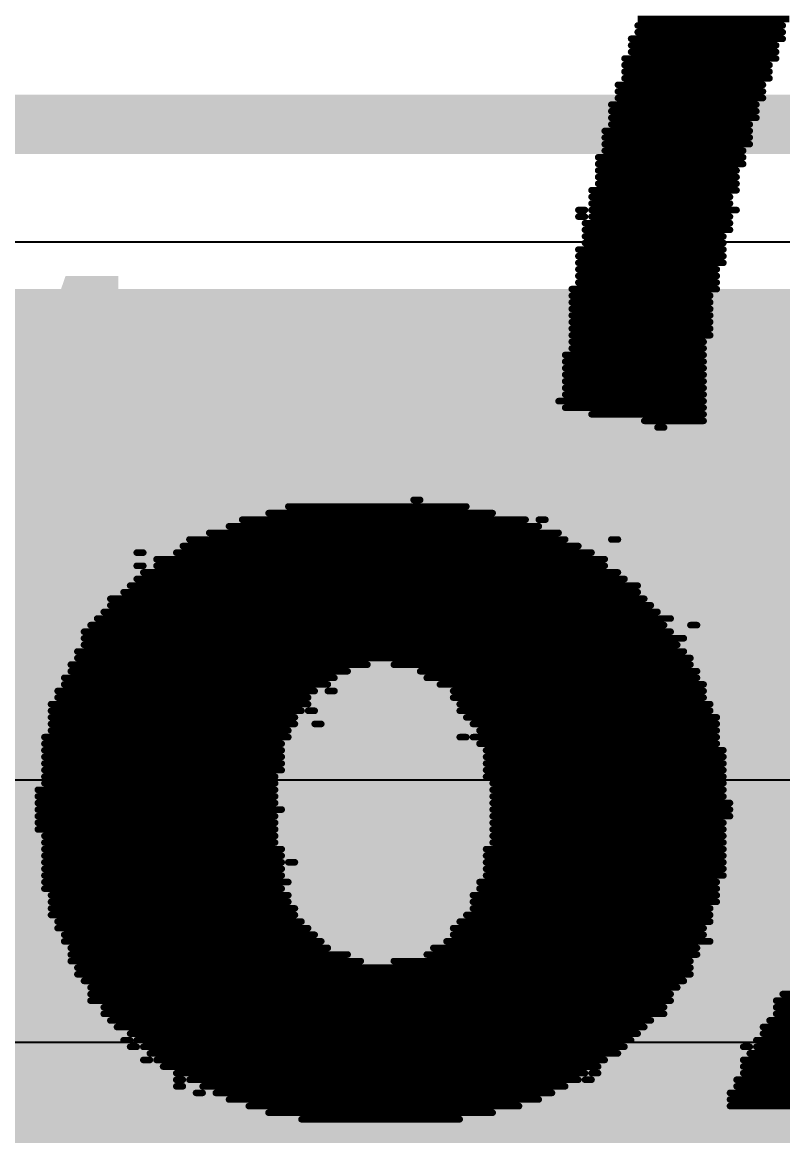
# Model space of a CAD drawing. Header units: millimetres. Extents: x -0.34 to 3.69, y -0.26 to 2.67.
# Drawn here: x 1.2666 to 1.382, y 0.1435 to 0.3125 of the extents above; entities that cross this region are included whole.
import ezdxf

# ---------------------------------------------------------------- set-up
doc = ezdxf.new("R2010")
doc.units = ezdxf.units.MM
doc.header["$MEASUREMENT"] = 0
for name, color, linetype in [('BottomLayer', 5, 'Continuous'), ('BottomOverlay', 54, 'Continuous'), ('TopLayer', 1, 'Continuous'), ('TopOverlay', 2, 'Continuous'), ('TopPaste', 8, 'Continuous'), ('TopSolder', 216, 'Continuous')]:
    doc.layers.add(name, color=color, linetype=linetype)
doc.styles.add('Agency FB', font='', dxfattribs={"height": 0.2})
doc.styles.get('Agency FB').set_extended_font_data('Agency FB')

# ---------------------------------------------------------------- blocks, each defined once
blk = doc.blocks.new('LDL1117S33R_12')
at = {"layer": 'TopLayer'}
blk.add_hatch(color=1, dxfattribs=at).paths.add_polyline_path([(-0.07087, 0.15754), (0.07087, 0.15754), (0.07087, 0.0788), (-0.07087, 0.0788)])
at = {"layer": 'TopPaste'}
blk.add_hatch(color=8, dxfattribs=at).paths.add_polyline_path([(-0.07087, 0.15754), (0.07087, 0.15754), (0.07087, 0.0788), (-0.07087, 0.0788)])
at = {"layer": 'TopSolder'}
blk.add_hatch(color=216, dxfattribs=at).paths.add_polyline_path([(-0.07487, 0.16154), (0.07487, 0.16154), (0.07487, 0.0748), (-0.07487, 0.0748)])
at = {"layer": 'TopOverlay', "const_width": 0.005}
blk.add_lwpolyline([(-0.12855, 0.07283), (0.13045, 0.07283)], dxfattribs=at)

msp = doc.modelspace()

# ---------------------------------------------------------------- hatches: boundary and pattern name
at = {"layer": 'TopLayer'}
msp.add_hatch(color=1, dxfattribs=at).paths.add_polyline_path([(1.16129, 0.097), (1.445, 0.097), (1.445, 0.272), (1.16129, 0.272)])

# ---------------------------------------------------------------- linework, layer by layer
at = {"layer": 'BottomLayer'}
for p, q in [((1.50356, 0.19745), (1.01866, 0.19745)), ((1.01043, 0.15769), (1.50356, 0.15769))]:
    msp.add_line(p, q, dxfattribs=at)
at = {"layer": 'BottomLayer', "const_width": 0.025}
msp.add_lwpolyline([(1.01043, 0.17757), (1.515, 0.17757)], dxfattribs=at)
at = {"layer": 'BottomOverlay', "const_width": 0.001}
for points in [[(1.36, 0.313), (1.383, 0.313)], [(1.36, 0.312), (1.382, 0.312)], [(1.36, 0.311), (1.382, 0.311)], [(1.359, 0.31), (1.382, 0.31)], [(1.359, 0.309), (1.381, 0.309)], [(1.359, 0.308), (1.381, 0.308)], [(1.358, 0.307), (1.381, 0.307)], [(1.358, 0.306), (1.38, 0.306)], [(1.358, 0.305), (1.38, 0.305)], [(1.358, 0.304), (1.38, 0.304)], [(1.357, 0.303), (1.379, 0.303)], [(1.357, 0.302), (1.379, 0.302)], [(1.357, 0.301), (1.379, 0.301)], [(1.356, 0.3), (1.378, 0.3)], [(1.356, 0.299), (1.378, 0.299)], [(1.356, 0.298), (1.378, 0.298)], [(1.356, 0.297), (1.377, 0.297)], [(1.355, 0.296), (1.377, 0.296)], [(1.355, 0.295), (1.377, 0.295)], [(1.355, 0.294), (1.377, 0.294)], [(1.354, 0.292), (1.376, 0.292)], [(1.355, 0.293), (1.376, 0.293)], [(1.354, 0.291), (1.376, 0.291)], [(1.354, 0.29), (1.375, 0.29)], [(1.354, 0.289), (1.375, 0.289)], [(1.353, 0.287), (1.375, 0.287)], [(1.354, 0.288), (1.375, 0.288)], [(1.353, 0.286), (1.374, 0.286)], [(1.351, 0.284), (1.352, 0.284)], [(1.353, 0.285), (1.374, 0.285)], [(1.353, 0.284), (1.375, 0.284)], [(1.351, 0.283), (1.352, 0.283)], [(1.352, 0.282), (1.374, 0.282)], [(1.353, 0.283), (1.374, 0.283)], [(1.352, 0.281), (1.374, 0.281)], [(1.352, 0.28), (1.373, 0.28)], [(1.352, 0.279), (1.373, 0.279)], [(1.351, 0.278), (1.373, 0.278)], [(1.351, 0.277), (1.373, 0.277)], [(1.351, 0.276), (1.373, 0.276)], [(1.351, 0.275), (1.372, 0.275)], [(1.351, 0.274), (1.372, 0.274)], [(1.35, 0.272), (1.372, 0.272)], [(1.351, 0.273), (1.372, 0.273)], [(1.35, 0.271), (1.371, 0.271)], [(1.35, 0.27), (1.371, 0.27)], [(1.35, 0.269), (1.371, 0.269)], [(1.35, 0.268), (1.371, 0.268)], [(1.35, 0.267), (1.371, 0.267)], [(1.35, 0.266), (1.371, 0.266)], [(1.35, 0.265), (1.371, 0.265)], [(1.35, 0.264), (1.37, 0.264)], [(1.349, 0.262), (1.37, 0.262)], [(1.35, 0.263), (1.37, 0.263)], [(1.349, 0.261), (1.37, 0.261)], [(1.349, 0.26), (1.37, 0.26)], [(1.349, 0.259), (1.37, 0.259)], [(1.349, 0.258), (1.37, 0.258)], [(1.349, 0.257), (1.37, 0.257)], [(1.348, 0.255), (1.37, 0.255)], [(1.349, 0.256), (1.37, 0.256)], [(1.349, 0.254), (1.37, 0.254)], [(1.353, 0.253), (1.37, 0.253)], [(1.361, 0.252), (1.37, 0.252)], [(1.363, 0.251), (1.364, 0.251)], [(1.326, 0.24), (1.327, 0.24)], [(1.304, 0.238), (1.338, 0.238)], [(1.307, 0.239), (1.334, 0.239)], [(1.3, 0.237), (1.343, 0.237)], [(1.345, 0.237), (1.346, 0.237)], [(1.295, 0.235), (1.348, 0.235)], [(1.298, 0.236), (1.345, 0.236)], [(1.291, 0.233), (1.351, 0.233)], [(1.292, 0.234), (1.349, 0.234)], [(1.356, 0.234), (1.357, 0.234)], [(1.284, 0.232), (1.285, 0.232)], [(1.29, 0.232), (1.353, 0.232)], [(1.284, 0.23), (1.285, 0.23)], [(1.287, 0.231), (1.355, 0.231)], [(1.287, 0.23), (1.355, 0.23)], [(1.284, 0.228), (1.358, 0.228)], [(1.285, 0.229), (1.357, 0.229)], [(1.282, 0.226), (1.36, 0.226)], [(1.283, 0.227), (1.36, 0.227)], [(1.28, 0.225), (1.361, 0.225)], [(1.279, 0.223), (1.363, 0.223)], [(1.28, 0.224), (1.362, 0.224)], [(1.277, 0.221), (1.364, 0.221)], [(1.278, 0.222), (1.365, 0.222)], [(1.368, 0.221), (1.369, 0.221)], [(1.276, 0.22), (1.365, 0.22)], [(1.276, 0.219), (1.367, 0.219)], [(1.276, 0.218), (1.366, 0.218)], [(1.275, 0.217), (1.367, 0.217)], [(1.275, 0.216), (1.368, 0.216)], [(1.274, 0.215), (1.319, 0.215)], [(1.323, 0.215), (1.368, 0.215)], [(1.273, 0.213), (1.314, 0.213)], [(1.274, 0.214), (1.316, 0.214)], [(1.327, 0.214), (1.369, 0.214)], [(1.328, 0.213), (1.369, 0.213)], [(1.272, 0.211), (1.311, 0.211)], [(1.273, 0.212), (1.313, 0.212)], [(1.313, 0.211), (1.314, 0.211)], [(1.33, 0.212), (1.37, 0.212)], [(1.332, 0.211), (1.37, 0.211)], [(1.272, 0.21), (1.31, 0.21)], [(1.332, 0.21), (1.37, 0.21)], [(1.271, 0.209), (1.31, 0.209)], [(1.271, 0.208), (1.309, 0.208)], [(1.31, 0.208), (1.311, 0.208)], [(1.333, 0.209), (1.371, 0.209)], [(1.333, 0.208), (1.371, 0.208)], [(1.271, 0.207), (1.308, 0.207)], [(1.271, 0.206), (1.308, 0.206)], [(1.311, 0.206), (1.312, 0.206)], [(1.334, 0.207), (1.372, 0.207)], [(1.335, 0.206), (1.372, 0.206)], [(1.27, 0.204), (1.307, 0.204)], [(1.271, 0.205), (1.307, 0.205)], [(1.333, 0.204), (1.334, 0.204)], [(1.335, 0.204), (1.372, 0.204)], [(1.336, 0.205), (1.372, 0.205)], [(1.27, 0.203), (1.306, 0.203)], [(1.336, 0.203), (1.372, 0.203)], [(1.27, 0.202), (1.306, 0.202)], [(1.27, 0.201), (1.306, 0.201)], [(1.337, 0.202), (1.373, 0.202)], [(1.337, 0.201), (1.373, 0.201)], [(1.27, 0.2), (1.306, 0.2)], [(1.27, 0.199), (1.306, 0.199)], [(1.337, 0.2), (1.373, 0.2)], [(1.337, 0.199), (1.373, 0.199)], [(1.27, 0.198), (1.305, 0.198)], [(1.337, 0.198), (1.373, 0.198)], [(1.269, 0.196), (1.305, 0.196)], [(1.27, 0.197), (1.305, 0.197)], [(1.338, 0.197), (1.373, 0.197)], [(1.338, 0.196), (1.373, 0.196)], [(1.269, 0.195), (1.305, 0.195)], [(1.269, 0.194), (1.305, 0.194)], [(1.338, 0.195), (1.373, 0.195)], [(1.338, 0.194), (1.374, 0.194)], [(1.269, 0.193), (1.306, 0.193)], [(1.338, 0.193), (1.374, 0.193)], [(1.269, 0.192), (1.305, 0.192)], [(1.269, 0.191), (1.305, 0.191)], [(1.338, 0.192), (1.374, 0.192)], [(1.338, 0.191), (1.373, 0.191)], [(1.269, 0.19), (1.305, 0.19)], [(1.27, 0.189), (1.305, 0.189)], [(1.338, 0.19), (1.373, 0.19)], [(1.338, 0.189), (1.373, 0.189)], [(1.27, 0.188), (1.305, 0.188)], [(1.338, 0.188), (1.373, 0.188)], [(1.27, 0.187), (1.306, 0.187)], [(1.27, 0.186), (1.306, 0.186)], [(1.337, 0.187), (1.373, 0.187)], [(1.337, 0.186), (1.373, 0.186)], [(1.27, 0.185), (1.306, 0.185)], [(1.27, 0.184), (1.306, 0.184)], [(1.307, 0.185), (1.308, 0.185)], [(1.337, 0.185), (1.373, 0.185)], [(1.337, 0.184), (1.373, 0.184)], [(1.27, 0.183), (1.306, 0.183)], [(1.337, 0.183), (1.373, 0.183)], [(1.27, 0.182), (1.307, 0.182)], [(1.27, 0.181), (1.306, 0.181)], [(1.336, 0.182), (1.372, 0.182)], [(1.336, 0.181), (1.372, 0.181)], [(1.271, 0.18), (1.307, 0.18)], [(1.271, 0.179), (1.307, 0.179)], [(1.335, 0.18), (1.372, 0.18)], [(1.335, 0.179), (1.372, 0.179)], [(1.271, 0.178), (1.308, 0.178)], [(1.271, 0.177), (1.308, 0.177)], [(1.334, 0.177), (1.371, 0.177)], [(1.335, 0.178), (1.371, 0.178)], [(1.272, 0.176), (1.309, 0.176)], [(1.333, 0.176), (1.371, 0.176)], [(1.272, 0.175), (1.31, 0.175)], [(1.273, 0.174), (1.311, 0.174)], [(1.332, 0.175), (1.37, 0.175)], [(1.332, 0.174), (1.37, 0.174)], [(1.273, 0.173), (1.312, 0.173)], [(1.274, 0.172), (1.313, 0.172)], [(1.329, 0.172), (1.369, 0.172)], [(1.331, 0.173), (1.371, 0.173)], [(1.274, 0.171), (1.316, 0.171)], [(1.328, 0.171), (1.369, 0.171)], [(1.274, 0.17), (1.318, 0.17)], [(1.275, 0.169), (1.368, 0.169)], [(1.323, 0.17), (1.368, 0.17)], [(1.275, 0.168), (1.368, 0.168)], [(1.276, 0.167), (1.367, 0.167)], [(1.277, 0.166), (1.366, 0.166)], [(1.277, 0.165), (1.365, 0.165)], [(1.277, 0.164), (1.365, 0.164)], [(1.381, 0.164), (1.427, 0.164)], [(1.382, 0.165), (1.427, 0.165)], [(1.279, 0.163), (1.364, 0.163)], [(1.279, 0.162), (1.364, 0.162)], [(1.381, 0.163), (1.426, 0.163)], [(1.381, 0.162), (1.426, 0.162)], [(1.28, 0.161), (1.362, 0.161)], [(1.38, 0.161), (1.425, 0.161)], [(1.281, 0.16), (1.361, 0.16)], [(1.283, 0.159), (1.36, 0.159)], [(1.379, 0.16), (1.425, 0.16)], [(1.379, 0.159), (1.424, 0.159)], [(1.282, 0.158), (1.283, 0.158)], [(1.283, 0.157), (1.284, 0.157)], [(1.284, 0.158), (1.359, 0.158)], [(1.285, 0.157), (1.358, 0.157)], [(1.376, 0.157), (1.377, 0.157)], [(1.378, 0.158), (1.424, 0.158)], [(1.378, 0.157), (1.423, 0.157)], [(1.285, 0.155), (1.286, 0.155)], [(1.286, 0.156), (1.357, 0.156)], [(1.287, 0.155), (1.355, 0.155)], [(1.376, 0.155), (1.423, 0.155)], [(1.377, 0.156), (1.422, 0.156)], [(1.288, 0.154), (1.354, 0.154)], [(1.376, 0.154), (1.421, 0.154)], [(1.29, 0.153), (1.352, 0.153)], [(1.29, 0.152), (1.291, 0.152)], [(1.292, 0.152), (1.351, 0.152)], [(1.352, 0.152), (1.353, 0.152)], [(1.353, 0.153), (1.354, 0.153)], [(1.375, 0.152), (1.42, 0.152)], [(1.376, 0.153), (1.421, 0.153)], [(1.29, 0.151), (1.291, 0.151)], [(1.293, 0.15), (1.294, 0.15)], [(1.294, 0.151), (1.349, 0.151)], [(1.296, 0.15), (1.347, 0.15)], [(1.374, 0.15), (1.419, 0.15)], [(1.375, 0.151), (1.421, 0.151)], [(1.298, 0.149), (1.345, 0.149)], [(1.374, 0.149), (1.419, 0.149)], [(1.301, 0.148), (1.342, 0.148)], [(1.304, 0.147), (1.338, 0.147)], [(1.374, 0.148), (1.418, 0.148)], [(1.309, 0.146), (1.333, 0.146)]]:
    msp.add_lwpolyline(points, dxfattribs=at)
at = {"layer": 'BottomOverlay', "const_width": 0.0005}
for points in [[(1.35975, 0.312, 1), (1.36025, 0.312, 1)], [(1.35975, 0.311, 1), (1.36025, 0.311, 1)], [(1.38175, 0.312, 1), (1.38225, 0.312, 1)], [(1.38175, 0.311, 1), (1.38225, 0.311, 1)], [(1.35875, 0.31, 1), (1.35925, 0.31, 1)], [(1.35875, 0.309, 1), (1.35925, 0.309, 1)], [(1.38075, 0.309, 1), (1.38125, 0.309, 1)], [(1.38175, 0.31, 1), (1.38225, 0.31, 1)], [(1.35875, 0.308, 1), (1.35925, 0.308, 1)], [(1.38075, 0.308, 1), (1.38125, 0.308, 1)], [(1.35775, 0.307, 1), (1.35825, 0.307, 1)], [(1.35775, 0.306, 1), (1.35825, 0.306, 1)], [(1.37975, 0.306, 1), (1.38025, 0.306, 1)], [(1.38075, 0.307, 1), (1.38125, 0.307, 1)], [(1.35775, 0.305, 1), (1.35825, 0.305, 1)], [(1.35775, 0.304, 1), (1.35825, 0.304, 1)], [(1.37975, 0.305, 1), (1.38025, 0.305, 1)], [(1.37975, 0.304, 1), (1.38025, 0.304, 1)], [(1.35675, 0.303, 1), (1.35725, 0.303, 1)], [(1.37875, 0.303, 1), (1.37925, 0.303, 1)], [(1.35675, 0.302, 1), (1.35725, 0.302, 1)], [(1.35675, 0.301, 1), (1.35725, 0.301, 1)], [(1.37875, 0.302, 1), (1.37925, 0.302, 1)], [(1.37875, 0.301, 1), (1.37925, 0.301, 1)], [(1.35575, 0.3, 1), (1.35625, 0.3, 1)], [(1.35575, 0.299, 1), (1.35625, 0.299, 1)], [(1.37775, 0.3, 1), (1.37825, 0.3, 1)], [(1.37775, 0.299, 1), (1.37825, 0.299, 1)], [(1.35575, 0.298, 1), (1.35625, 0.298, 1)], [(1.35575, 0.297, 1), (1.35625, 0.297, 1)], [(1.37675, 0.297, 1), (1.37725, 0.297, 1)], [(1.37775, 0.298, 1), (1.37825, 0.298, 1)], [(1.35475, 0.296, 1), (1.35525, 0.296, 1)], [(1.37675, 0.296, 1), (1.37725, 0.296, 1)], [(1.35475, 0.295, 1), (1.35525, 0.295, 1)], [(1.35475, 0.294, 1), (1.35525, 0.294, 1)], [(1.37675, 0.295, 1), (1.37725, 0.295, 1)], [(1.37675, 0.294, 1), (1.37725, 0.294, 1)], [(1.35375, 0.292, 1), (1.35425, 0.292, 1)], [(1.35475, 0.293, 1), (1.35525, 0.293, 1)], [(1.37575, 0.293, 1), (1.37625, 0.293, 1)], [(1.37575, 0.292, 1), (1.37625, 0.292, 1)], [(1.35375, 0.291, 1), (1.35425, 0.291, 1)], [(1.37575, 0.291, 1), (1.37625, 0.291, 1)], [(1.35375, 0.29, 1), (1.35425, 0.29, 1)], [(1.35375, 0.289, 1), (1.35425, 0.289, 1)], [(1.37475, 0.29, 1), (1.37525, 0.29, 1)], [(1.37475, 0.289, 1), (1.37525, 0.289, 1)], [(1.35275, 0.287, 1), (1.35325, 0.287, 1)], [(1.35375, 0.288, 1), (1.35425, 0.288, 1)], [(1.37475, 0.288, 1), (1.37525, 0.288, 1)], [(1.37475, 0.287, 1), (1.37525, 0.287, 1)], [(1.35275, 0.286, 1), (1.35325, 0.286, 1)], [(1.37375, 0.286, 1), (1.37425, 0.286, 1)], [(1.35075, 0.284, 1), (1.35125, 0.284, 1)], [(1.35175, 0.284, 1), (1.35225, 0.284, 1)], [(1.35275, 0.285, 1), (1.35325, 0.285, 1)], [(1.35275, 0.284, 1), (1.35325, 0.284, 1)], [(1.37375, 0.285, 1), (1.37425, 0.285, 1)], [(1.37475, 0.284, 1), (1.37525, 0.284, 1)], [(1.35075, 0.283, 1), (1.35125, 0.283, 1)], [(1.35175, 0.283, 1), (1.35225, 0.283, 1)], [(1.35175, 0.282, 1), (1.35225, 0.282, 1)], [(1.35275, 0.283, 1), (1.35325, 0.283, 1)], [(1.37375, 0.283, 1), (1.37425, 0.283, 1)], [(1.37375, 0.282, 1), (1.37425, 0.282, 1)], [(1.35175, 0.281, 1), (1.35225, 0.281, 1)], [(1.37375, 0.281, 1), (1.37425, 0.281, 1)], [(1.35175, 0.28, 1), (1.35225, 0.28, 1)], [(1.35175, 0.279, 1), (1.35225, 0.279, 1)], [(1.37275, 0.28, 1), (1.37325, 0.28, 1)], [(1.37275, 0.279, 1), (1.37325, 0.279, 1)], [(1.35075, 0.278, 1), (1.35125, 0.278, 1)], [(1.35075, 0.277, 1), (1.35125, 0.277, 1)], [(1.37275, 0.278, 1), (1.37325, 0.278, 1)], [(1.37275, 0.277, 1), (1.37325, 0.277, 1)], [(1.35075, 0.276, 1), (1.35125, 0.276, 1)], [(1.35075, 0.275, 1), (1.35125, 0.275, 1)], [(1.37175, 0.275, 1), (1.37225, 0.275, 1)], [(1.37275, 0.276, 1), (1.37325, 0.276, 1)], [(1.35075, 0.274, 1), (1.35125, 0.274, 1)], [(1.37175, 0.274, 1), (1.37225, 0.274, 1)], [(1.34975, 0.272, 1), (1.35025, 0.272, 1)], [(1.35075, 0.273, 1), (1.35125, 0.273, 1)], [(1.37175, 0.273, 1), (1.37225, 0.273, 1)], [(1.37175, 0.272, 1), (1.37225, 0.272, 1)], [(1.34975, 0.271, 1), (1.35025, 0.271, 1)], [(1.34975, 0.27, 1), (1.35025, 0.27, 1)], [(1.37075, 0.271, 1), (1.37125, 0.271, 1)], [(1.37075, 0.27, 1), (1.37125, 0.27, 1)], [(1.34975, 0.269, 1), (1.35025, 0.269, 1)], [(1.37075, 0.269, 1), (1.37125, 0.269, 1)], [(1.34975, 0.268, 1), (1.35025, 0.268, 1)], [(1.34975, 0.267, 1), (1.35025, 0.267, 1)], [(1.37075, 0.268, 1), (1.37125, 0.268, 1)], [(1.37075, 0.267, 1), (1.37125, 0.267, 1)], [(1.34975, 0.266, 1), (1.35025, 0.266, 1)], [(1.34975, 0.265, 1), (1.35025, 0.265, 1)], [(1.37075, 0.266, 1), (1.37125, 0.266, 1)], [(1.37075, 0.265, 1), (1.37125, 0.265, 1)], [(1.34975, 0.264, 1), (1.35025, 0.264, 1)], [(1.36975, 0.264, 1), (1.37025, 0.264, 1)], [(1.34875, 0.262, 1), (1.34925, 0.262, 1)], [(1.34975, 0.263, 1), (1.35025, 0.263, 1)], [(1.36975, 0.263, 1), (1.37025, 0.263, 1)], [(1.36975, 0.262, 1), (1.37025, 0.262, 1)], [(1.34875, 0.261, 1), (1.34925, 0.261, 1)], [(1.34875, 0.26, 1), (1.34925, 0.26, 1)], [(1.36975, 0.261, 1), (1.37025, 0.261, 1)], [(1.36975, 0.26, 1), (1.37025, 0.26, 1)], [(1.34875, 0.259, 1), (1.34925, 0.259, 1)], [(1.36975, 0.259, 1), (1.37025, 0.259, 1)], [(1.34875, 0.258, 1), (1.34925, 0.258, 1)], [(1.34875, 0.257, 1), (1.34925, 0.257, 1)], [(1.36975, 0.258, 1), (1.37025, 0.258, 1)], [(1.36975, 0.257, 1), (1.37025, 0.257, 1)], [(1.34775, 0.255, 1), (1.34825, 0.255, 1)], [(1.34875, 0.256, 1), (1.34925, 0.256, 1)], [(1.36975, 0.256, 1), (1.37025, 0.256, 1)], [(1.36975, 0.255, 1), (1.37025, 0.255, 1)], [(1.34875, 0.254, 1), (1.34925, 0.254, 1)], [(1.35275, 0.253, 1), (1.35325, 0.253, 1)], [(1.36975, 0.254, 1), (1.37025, 0.254, 1)], [(1.36075, 0.252, 1), (1.36125, 0.252, 1)], [(1.36975, 0.253, 1), (1.37025, 0.253, 1)], [(1.36975, 0.252, 1), (1.37025, 0.252, 1)], [(1.36275, 0.251, 1), (1.36325, 0.251, 1)], [(1.36375, 0.251, 1), (1.36425, 0.251, 1)], [(1.32575, 0.24, 1), (1.32625, 0.24, 1)], [(1.32675, 0.24, 1), (1.32725, 0.24, 1)], [(1.30375, 0.238, 1), (1.30425, 0.238, 1)], [(1.30675, 0.239, 1), (1.30725, 0.239, 1)], [(1.33375, 0.239, 1), (1.33425, 0.239, 1)], [(1.33775, 0.238, 1), (1.33825, 0.238, 1)], [(1.29975, 0.237, 1), (1.30025, 0.237, 1)], [(1.34275, 0.237, 1), (1.34325, 0.237, 1)], [(1.34475, 0.237, 1), (1.34525, 0.237, 1)], [(1.34575, 0.237, 1), (1.34625, 0.237, 1)], [(1.29475, 0.235, 1), (1.29525, 0.235, 1)], [(1.29775, 0.236, 1), (1.29825, 0.236, 1)], [(1.34475, 0.236, 1), (1.34525, 0.236, 1)], [(1.34775, 0.235, 1), (1.34825, 0.235, 1)], [(1.29075, 0.233, 1), (1.29125, 0.233, 1)], [(1.29175, 0.234, 1), (1.29225, 0.234, 1)], [(1.34875, 0.234, 1), (1.34925, 0.234, 1)], [(1.35075, 0.233, 1), (1.35125, 0.233, 1)], [(1.35575, 0.234, 1), (1.35625, 0.234, 1)], [(1.35675, 0.234, 1), (1.35725, 0.234, 1)], [(1.28375, 0.232, 1), (1.28425, 0.232, 1)], [(1.28475, 0.232, 1), (1.28525, 0.232, 1)], [(1.28975, 0.232, 1), (1.29025, 0.232, 1)], [(1.35275, 0.232, 1), (1.35325, 0.232, 1)], [(1.28375, 0.23, 1), (1.28425, 0.23, 1)], [(1.28475, 0.23, 1), (1.28525, 0.23, 1)], [(1.28675, 0.231, 1), (1.28725, 0.231, 1)], [(1.28675, 0.23, 1), (1.28725, 0.23, 1)], [(1.35475, 0.231, 1), (1.35525, 0.231, 1)], [(1.35475, 0.23, 1), (1.35525, 0.23, 1)], [(1.28375, 0.228, 1), (1.28425, 0.228, 1)], [(1.28475, 0.229, 1), (1.28525, 0.229, 1)], [(1.35675, 0.229, 1), (1.35725, 0.229, 1)], [(1.35775, 0.228, 1), (1.35825, 0.228, 1)], [(1.28175, 0.226, 1), (1.28225, 0.226, 1)], [(1.28275, 0.227, 1), (1.28325, 0.227, 1)], [(1.35975, 0.227, 1), (1.36025, 0.227, 1)], [(1.35975, 0.226, 1), (1.36025, 0.226, 1)], [(1.27975, 0.225, 1), (1.28025, 0.225, 1)], [(1.36075, 0.225, 1), (1.36125, 0.225, 1)], [(1.27875, 0.223, 1), (1.27925, 0.223, 1)], [(1.27975, 0.224, 1), (1.28025, 0.224, 1)], [(1.36175, 0.224, 1), (1.36225, 0.224, 1)], [(1.36275, 0.223, 1), (1.36325, 0.223, 1)], [(1.27675, 0.221, 1), (1.27725, 0.221, 1)], [(1.27775, 0.222, 1), (1.27825, 0.222, 1)], [(1.36375, 0.221, 1), (1.36425, 0.221, 1)], [(1.36475, 0.222, 1), (1.36525, 0.222, 1)], [(1.36775, 0.221, 1), (1.36825, 0.221, 1)], [(1.36875, 0.221, 1), (1.36925, 0.221, 1)], [(1.27575, 0.22, 1), (1.27625, 0.22, 1)], [(1.36475, 0.22, 1), (1.36525, 0.22, 1)], [(1.27575, 0.219, 1), (1.27625, 0.219, 1)], [(1.27575, 0.218, 1), (1.27625, 0.218, 1)], [(1.36575, 0.218, 1), (1.36625, 0.218, 1)], [(1.36675, 0.219, 1), (1.36725, 0.219, 1)], [(1.27475, 0.217, 1), (1.27525, 0.217, 1)], [(1.27475, 0.216, 1), (1.27525, 0.216, 1)], [(1.36675, 0.217, 1), (1.36725, 0.217, 1)], [(1.36775, 0.216, 1), (1.36825, 0.216, 1)], [(1.27375, 0.215, 1), (1.27425, 0.215, 1)], [(1.31875, 0.215, 1), (1.31925, 0.215, 1)], [(1.32275, 0.215, 1), (1.32325, 0.215, 1)], [(1.36775, 0.215, 1), (1.36825, 0.215, 1)], [(1.27275, 0.213, 1), (1.27325, 0.213, 1)], [(1.27375, 0.214, 1), (1.27425, 0.214, 1)], [(1.31375, 0.213, 1), (1.31425, 0.213, 1)], [(1.31575, 0.214, 1), (1.31625, 0.214, 1)], [(1.32675, 0.214, 1), (1.32725, 0.214, 1)], [(1.32775, 0.213, 1), (1.32825, 0.213, 1)], [(1.36875, 0.214, 1), (1.36925, 0.214, 1)], [(1.36875, 0.213, 1), (1.36925, 0.213, 1)], [(1.27175, 0.211, 1), (1.27225, 0.211, 1)], [(1.27275, 0.212, 1), (1.27325, 0.212, 1)], [(1.31075, 0.211, 1), (1.31125, 0.211, 1)], [(1.31275, 0.212, 1), (1.31325, 0.212, 1)], [(1.31275, 0.211, 1), (1.31325, 0.211, 1)], [(1.31375, 0.211, 1), (1.31425, 0.211, 1)], [(1.32975, 0.212, 1), (1.33025, 0.212, 1)], [(1.33175, 0.211, 1), (1.33225, 0.211, 1)], [(1.36975, 0.212, 1), (1.37025, 0.212, 1)], [(1.36975, 0.211, 1), (1.37025, 0.211, 1)], [(1.27175, 0.21, 1), (1.27225, 0.21, 1)], [(1.30975, 0.21, 1), (1.31025, 0.21, 1)], [(1.33175, 0.21, 1), (1.33225, 0.21, 1)], [(1.36975, 0.21, 1), (1.37025, 0.21, 1)], [(1.27075, 0.209, 1), (1.27125, 0.209, 1)], [(1.27075, 0.208, 1), (1.27125, 0.208, 1)], [(1.30875, 0.208, 1), (1.30925, 0.208, 1)], [(1.30975, 0.209, 1), (1.31025, 0.209, 1)], [(1.30975, 0.208, 1), (1.31025, 0.208, 1)], [(1.31075, 0.208, 1), (1.31125, 0.208, 1)], [(1.33275, 0.209, 1), (1.33325, 0.209, 1)], [(1.33275, 0.208, 1), (1.33325, 0.208, 1)], [(1.37075, 0.209, 1), (1.37125, 0.209, 1)], [(1.37075, 0.208, 1), (1.37125, 0.208, 1)], [(1.27075, 0.207, 1), (1.27125, 0.207, 1)], [(1.27075, 0.206, 1), (1.27125, 0.206, 1)], [(1.30775, 0.207, 1), (1.30825, 0.207, 1)], [(1.30775, 0.206, 1), (1.30825, 0.206, 1)], [(1.31075, 0.206, 1), (1.31125, 0.206, 1)], [(1.31175, 0.206, 1), (1.31225, 0.206, 1)], [(1.33375, 0.207, 1), (1.33425, 0.207, 1)], [(1.33475, 0.206, 1), (1.33525, 0.206, 1)], [(1.37175, 0.207, 1), (1.37225, 0.207, 1)], [(1.37175, 0.206, 1), (1.37225, 0.206, 1)], [(1.26975, 0.204, 1), (1.27025, 0.204, 1)], [(1.27075, 0.205, 1), (1.27125, 0.205, 1)], [(1.30675, 0.205, 1), (1.30725, 0.205, 1)], [(1.30675, 0.204, 1), (1.30725, 0.204, 1)], [(1.33275, 0.204, 1), (1.33325, 0.204, 1)], [(1.33375, 0.204, 1), (1.33425, 0.204, 1)], [(1.33475, 0.204, 1), (1.33525, 0.204, 1)], [(1.33575, 0.205, 1), (1.33625, 0.205, 1)], [(1.37175, 0.205, 1), (1.37225, 0.205, 1)], [(1.37175, 0.204, 1), (1.37225, 0.204, 1)], [(1.26975, 0.203, 1), (1.27025, 0.203, 1)], [(1.30575, 0.203, 1), (1.30625, 0.203, 1)], [(1.33575, 0.203, 1), (1.33625, 0.203, 1)], [(1.37175, 0.203, 1), (1.37225, 0.203, 1)], [(1.26975, 0.202, 1), (1.27025, 0.202, 1)], [(1.26975, 0.201, 1), (1.27025, 0.201, 1)], [(1.30575, 0.202, 1), (1.30625, 0.202, 1)], [(1.30575, 0.201, 1), (1.30625, 0.201, 1)], [(1.33675, 0.202, 1), (1.33725, 0.202, 1)], [(1.33675, 0.201, 1), (1.33725, 0.201, 1)], [(1.37275, 0.202, 1), (1.37325, 0.202, 1)], [(1.37275, 0.201, 1), (1.37325, 0.201, 1)], [(1.26975, 0.2, 1), (1.27025, 0.2, 1)], [(1.26975, 0.199, 1), (1.27025, 0.199, 1)], [(1.30575, 0.2, 1), (1.30625, 0.2, 1)], [(1.30575, 0.199, 1), (1.30625, 0.199, 1)], [(1.33675, 0.2, 1), (1.33725, 0.2, 1)], [(1.33675, 0.199, 1), (1.33725, 0.199, 1)], [(1.37275, 0.2, 1), (1.37325, 0.2, 1)], [(1.37275, 0.199, 1), (1.37325, 0.199, 1)], [(1.26975, 0.198, 1), (1.27025, 0.198, 1)], [(1.30475, 0.198, 1), (1.30525, 0.198, 1)], [(1.33675, 0.198, 1), (1.33725, 0.198, 1)], [(1.37275, 0.198, 1), (1.37325, 0.198, 1)], [(1.26875, 0.196, 1), (1.26925, 0.196, 1)], [(1.26975, 0.197, 1), (1.27025, 0.197, 1)], [(1.30475, 0.197, 1), (1.30525, 0.197, 1)], [(1.30475, 0.196, 1), (1.30525, 0.196, 1)], [(1.33775, 0.197, 1), (1.33825, 0.197, 1)], [(1.33775, 0.196, 1), (1.33825, 0.196, 1)], [(1.37275, 0.197, 1), (1.37325, 0.197, 1)], [(1.37275, 0.196, 1), (1.37325, 0.196, 1)], [(1.26875, 0.195, 1), (1.26925, 0.195, 1)], [(1.26875, 0.194, 1), (1.26925, 0.194, 1)], [(1.30475, 0.195, 1), (1.30525, 0.195, 1)], [(1.30475, 0.194, 1), (1.30525, 0.194, 1)], [(1.33775, 0.195, 1), (1.33825, 0.195, 1)], [(1.33775, 0.194, 1), (1.33825, 0.194, 1)], [(1.37275, 0.195, 1), (1.37325, 0.195, 1)], [(1.37375, 0.194, 1), (1.37425, 0.194, 1)], [(1.26875, 0.193, 1), (1.26925, 0.193, 1)], [(1.30575, 0.193, 1), (1.30625, 0.193, 1)], [(1.33775, 0.193, 1), (1.33825, 0.193, 1)], [(1.37375, 0.193, 1), (1.37425, 0.193, 1)], [(1.26875, 0.192, 1), (1.26925, 0.192, 1)], [(1.26875, 0.191, 1), (1.26925, 0.191, 1)], [(1.30475, 0.192, 1), (1.30525, 0.192, 1)], [(1.30475, 0.191, 1), (1.30525, 0.191, 1)], [(1.33775, 0.192, 1), (1.33825, 0.192, 1)], [(1.33775, 0.191, 1), (1.33825, 0.191, 1)], [(1.37275, 0.191, 1), (1.37325, 0.191, 1)], [(1.37375, 0.192, 1), (1.37425, 0.192, 1)], [(1.26875, 0.19, 1), (1.26925, 0.19, 1)], [(1.26975, 0.189, 1), (1.27025, 0.189, 1)], [(1.30475, 0.19, 1), (1.30525, 0.19, 1)], [(1.30475, 0.189, 1), (1.30525, 0.189, 1)], [(1.33775, 0.19, 1), (1.33825, 0.19, 1)], [(1.33775, 0.189, 1), (1.33825, 0.189, 1)], [(1.37275, 0.19, 1), (1.37325, 0.19, 1)], [(1.37275, 0.189, 1), (1.37325, 0.189, 1)], [(1.26975, 0.188, 1), (1.27025, 0.188, 1)], [(1.30475, 0.188, 1), (1.30525, 0.188, 1)], [(1.33775, 0.188, 1), (1.33825, 0.188, 1)], [(1.37275, 0.188, 1), (1.37325, 0.188, 1)], [(1.26975, 0.187, 1), (1.27025, 0.187, 1)], [(1.26975, 0.186, 1), (1.27025, 0.186, 1)], [(1.30575, 0.187, 1), (1.30625, 0.187, 1)], [(1.30575, 0.186, 1), (1.30625, 0.186, 1)], [(1.33675, 0.187, 1), (1.33725, 0.187, 1)], [(1.33675, 0.186, 1), (1.33725, 0.186, 1)], [(1.37275, 0.187, 1), (1.37325, 0.187, 1)], [(1.37275, 0.186, 1), (1.37325, 0.186, 1)], [(1.26975, 0.185, 1), (1.27025, 0.185, 1)], [(1.26975, 0.184, 1), (1.27025, 0.184, 1)], [(1.30575, 0.185, 1), (1.30625, 0.185, 1)], [(1.30575, 0.184, 1), (1.30625, 0.184, 1)], [(1.30675, 0.185, 1), (1.30725, 0.185, 1)], [(1.30775, 0.185, 1), (1.30825, 0.185, 1)], [(1.33675, 0.185, 1), (1.33725, 0.185, 1)], [(1.33675, 0.184, 1), (1.33725, 0.184, 1)], [(1.37275, 0.185, 1), (1.37325, 0.185, 1)], [(1.37275, 0.184, 1), (1.37325, 0.184, 1)], [(1.26975, 0.183, 1), (1.27025, 0.183, 1)], [(1.30575, 0.183, 1), (1.30625, 0.183, 1)], [(1.33675, 0.183, 1), (1.33725, 0.183, 1)], [(1.37275, 0.183, 1), (1.37325, 0.183, 1)], [(1.26975, 0.182, 1), (1.27025, 0.182, 1)], [(1.26975, 0.181, 1), (1.27025, 0.181, 1)], [(1.30575, 0.181, 1), (1.30625, 0.181, 1)], [(1.30675, 0.182, 1), (1.30725, 0.182, 1)], [(1.33575, 0.182, 1), (1.33625, 0.182, 1)], [(1.33575, 0.181, 1), (1.33625, 0.181, 1)], [(1.37175, 0.182, 1), (1.37225, 0.182, 1)], [(1.37175, 0.181, 1), (1.37225, 0.181, 1)], [(1.27075, 0.18, 1), (1.27125, 0.18, 1)], [(1.27075, 0.179, 1), (1.27125, 0.179, 1)], [(1.30675, 0.18, 1), (1.30725, 0.18, 1)], [(1.30675, 0.179, 1), (1.30725, 0.179, 1)], [(1.33475, 0.18, 1), (1.33525, 0.18, 1)], [(1.33475, 0.179, 1), (1.33525, 0.179, 1)], [(1.37175, 0.18, 1), (1.37225, 0.18, 1)], [(1.37175, 0.179, 1), (1.37225, 0.179, 1)], [(1.27075, 0.178, 1), (1.27125, 0.178, 1)], [(1.27075, 0.177, 1), (1.27125, 0.177, 1)], [(1.30775, 0.178, 1), (1.30825, 0.178, 1)], [(1.30775, 0.177, 1), (1.30825, 0.177, 1)], [(1.33375, 0.177, 1), (1.33425, 0.177, 1)], [(1.33475, 0.178, 1), (1.33525, 0.178, 1)], [(1.37075, 0.178, 1), (1.37125, 0.178, 1)], [(1.37075, 0.177, 1), (1.37125, 0.177, 1)], [(1.27175, 0.176, 1), (1.27225, 0.176, 1)], [(1.30875, 0.176, 1), (1.30925, 0.176, 1)], [(1.33275, 0.176, 1), (1.33325, 0.176, 1)], [(1.37075, 0.176, 1), (1.37125, 0.176, 1)], [(1.27175, 0.175, 1), (1.27225, 0.175, 1)], [(1.27275, 0.174, 1), (1.27325, 0.174, 1)], [(1.30975, 0.175, 1), (1.31025, 0.175, 1)], [(1.31075, 0.174, 1), (1.31125, 0.174, 1)], [(1.33175, 0.175, 1), (1.33225, 0.175, 1)], [(1.33175, 0.174, 1), (1.33225, 0.174, 1)], [(1.36975, 0.175, 1), (1.37025, 0.175, 1)], [(1.36975, 0.174, 1), (1.37025, 0.174, 1)], [(1.27275, 0.173, 1), (1.27325, 0.173, 1)], [(1.27375, 0.172, 1), (1.27425, 0.172, 1)], [(1.31175, 0.173, 1), (1.31225, 0.173, 1)], [(1.31275, 0.172, 1), (1.31325, 0.172, 1)], [(1.32875, 0.172, 1), (1.32925, 0.172, 1)], [(1.33075, 0.173, 1), (1.33125, 0.173, 1)], [(1.36875, 0.172, 1), (1.36925, 0.172, 1)], [(1.37075, 0.173, 1), (1.37125, 0.173, 1)], [(1.27375, 0.171, 1), (1.27425, 0.171, 1)], [(1.31575, 0.171, 1), (1.31625, 0.171, 1)], [(1.32775, 0.171, 1), (1.32825, 0.171, 1)], [(1.36875, 0.171, 1), (1.36925, 0.171, 1)], [(1.27375, 0.17, 1), (1.27425, 0.17, 1)], [(1.27475, 0.169, 1), (1.27525, 0.169, 1)], [(1.31775, 0.17, 1), (1.31825, 0.17, 1)], [(1.32275, 0.17, 1), (1.32325, 0.17, 1)], [(1.36775, 0.17, 1), (1.36825, 0.17, 1)], [(1.36775, 0.169, 1), (1.36825, 0.169, 1)], [(1.27475, 0.168, 1), (1.27525, 0.168, 1)], [(1.27575, 0.167, 1), (1.27625, 0.167, 1)], [(1.36675, 0.167, 1), (1.36725, 0.167, 1)], [(1.36775, 0.168, 1), (1.36825, 0.168, 1)], [(1.27675, 0.166, 1), (1.27725, 0.166, 1)], [(1.36575, 0.166, 1), (1.36625, 0.166, 1)], [(1.27675, 0.165, 1), (1.27725, 0.165, 1)], [(1.27675, 0.164, 1), (1.27725, 0.164, 1)], [(1.36475, 0.165, 1), (1.36525, 0.165, 1)], [(1.36475, 0.164, 1), (1.36525, 0.164, 1)], [(1.38075, 0.164, 1), (1.38125, 0.164, 1)], [(1.38175, 0.165, 1), (1.38225, 0.165, 1)], [(1.27875, 0.163, 1), (1.27925, 0.163, 1)], [(1.27875, 0.162, 1), (1.27925, 0.162, 1)], [(1.36375, 0.163, 1), (1.36425, 0.163, 1)], [(1.36375, 0.162, 1), (1.36425, 0.162, 1)], [(1.38075, 0.163, 1), (1.38125, 0.163, 1)], [(1.38075, 0.162, 1), (1.38125, 0.162, 1)], [(1.27975, 0.161, 1), (1.28025, 0.161, 1)], [(1.36175, 0.161, 1), (1.36225, 0.161, 1)], [(1.37975, 0.161, 1), (1.38025, 0.161, 1)], [(1.28075, 0.16, 1), (1.28125, 0.16, 1)], [(1.28275, 0.159, 1), (1.28325, 0.159, 1)], [(1.35975, 0.159, 1), (1.36025, 0.159, 1)], [(1.36075, 0.16, 1), (1.36125, 0.16, 1)], [(1.37875, 0.16, 1), (1.37925, 0.16, 1)], [(1.37875, 0.159, 1), (1.37925, 0.159, 1)], [(1.28175, 0.158, 1), (1.28225, 0.158, 1)], [(1.28275, 0.158, 1), (1.28325, 0.158, 1)], [(1.28275, 0.157, 1), (1.28325, 0.157, 1)], [(1.28375, 0.158, 1), (1.28425, 0.158, 1)], [(1.28375, 0.157, 1), (1.28425, 0.157, 1)], [(1.28475, 0.157, 1), (1.28525, 0.157, 1)], [(1.35775, 0.157, 1), (1.35825, 0.157, 1)], [(1.35875, 0.158, 1), (1.35925, 0.158, 1)], [(1.37575, 0.157, 1), (1.37625, 0.157, 1)], [(1.37675, 0.157, 1), (1.37725, 0.157, 1)], [(1.37775, 0.158, 1), (1.37825, 0.158, 1)], [(1.37775, 0.157, 1), (1.37825, 0.157, 1)], [(1.28475, 0.155, 1), (1.28525, 0.155, 1)], [(1.28575, 0.156, 1), (1.28625, 0.156, 1)], [(1.28575, 0.155, 1), (1.28625, 0.155, 1)], [(1.28675, 0.155, 1), (1.28725, 0.155, 1)], [(1.35475, 0.155, 1), (1.35525, 0.155, 1)], [(1.35675, 0.156, 1), (1.35725, 0.156, 1)], [(1.37575, 0.155, 1), (1.37625, 0.155, 1)], [(1.37675, 0.156, 1), (1.37725, 0.156, 1)], [(1.28775, 0.154, 1), (1.28825, 0.154, 1)], [(1.35375, 0.154, 1), (1.35425, 0.154, 1)], [(1.37575, 0.154, 1), (1.37625, 0.154, 1)], [(1.28975, 0.153, 1), (1.29025, 0.153, 1)], [(1.28975, 0.152, 1), (1.29025, 0.152, 1)], [(1.29075, 0.152, 1), (1.29125, 0.152, 1)], [(1.29175, 0.152, 1), (1.29225, 0.152, 1)], [(1.35075, 0.152, 1), (1.35125, 0.152, 1)], [(1.35175, 0.153, 1), (1.35225, 0.153, 1)], [(1.35175, 0.152, 1), (1.35225, 0.152, 1)], [(1.35275, 0.153, 1), (1.35325, 0.153, 1)], [(1.35275, 0.152, 1), (1.35325, 0.152, 1)], [(1.35375, 0.153, 1), (1.35425, 0.153, 1)], [(1.37475, 0.152, 1), (1.37525, 0.152, 1)], [(1.37575, 0.153, 1), (1.37625, 0.153, 1)], [(1.28975, 0.151, 1), (1.29025, 0.151, 1)], [(1.29075, 0.151, 1), (1.29125, 0.151, 1)], [(1.29275, 0.15, 1), (1.29325, 0.15, 1)], [(1.29375, 0.151, 1), (1.29425, 0.151, 1)], [(1.29375, 0.15, 1), (1.29425, 0.15, 1)], [(1.29575, 0.15, 1), (1.29625, 0.15, 1)], [(1.34675, 0.15, 1), (1.34725, 0.15, 1)], [(1.34875, 0.151, 1), (1.34925, 0.151, 1)], [(1.37375, 0.15, 1), (1.37425, 0.15, 1)], [(1.37475, 0.151, 1), (1.37525, 0.151, 1)], [(1.29775, 0.149, 1), (1.29825, 0.149, 1)], [(1.34475, 0.149, 1), (1.34525, 0.149, 1)], [(1.37375, 0.149, 1), (1.37425, 0.149, 1)], [(1.30075, 0.148, 1), (1.30125, 0.148, 1)], [(1.30375, 0.147, 1), (1.30425, 0.147, 1)], [(1.33775, 0.147, 1), (1.33825, 0.147, 1)], [(1.34175, 0.148, 1), (1.34225, 0.148, 1)], [(1.37375, 0.148, 1), (1.37425, 0.148, 1)], [(1.30875, 0.146, 1), (1.30925, 0.146, 1)], [(1.33275, 0.146, 1), (1.33325, 0.146, 1)]]:
    msp.add_lwpolyline(points, format="xyb", close=True, dxfattribs=at)
at = {"layer": 'TopLayer'}
msp.add_line((1.445, 0.27914), (1.16129, 0.27914), dxfattribs=at)
at = {"layer": 'TopLayer', "const_width": 0.025}
for points in [[(1.301, -0.04017), (1.301, 0.19617)], [(1.30314, 0.1845), (1.31007, 0.17757)], [(1.31007, 0.17757), (1.515, 0.17757)]]:
    msp.add_lwpolyline(points, dxfattribs=at)
at = {"layer": 'TopLayer', "const_width": 0.0125}
for points in [[(1.29475, 0.19617, 1), (1.30725, 0.19617, 1)], [(1.29689, 0.1845, 1), (1.30939, 0.1845, 1)], [(1.30382, 0.17757, 1), (1.31632, 0.17757, 1)], [(1.30382, 0.17757, 1), (1.31632, 0.17757, 1)]]:
    msp.add_lwpolyline(points, format="xyb", close=True, dxfattribs=at)
at = {"layer": 'TopOverlay', "const_width": 0.003}
for points in [[(0.985, 0.3), (1.624, 0.3)], [(0.985, 0.297), (1.63, 0.297)], [(0.985, 0.294), (1.633, 0.294)]]:
    msp.add_lwpolyline(points, dxfattribs=at)

# ---------------------------------------------------------------- block references
msp.add_blockref('LDL1117S33R_12', (1.301, 0.078))

# ---------------------------------------------------------------- texts
at = {"layer": 'TopOverlay', "style": 'Agency FB'}
msp.add_text('Manufacturing Security Solutions for the Self Storage Industry', height=0.05, rotation=360, dxfattribs=at).set_placement((1.231, 0.224))

doc.saveas('drawing.dxf')
